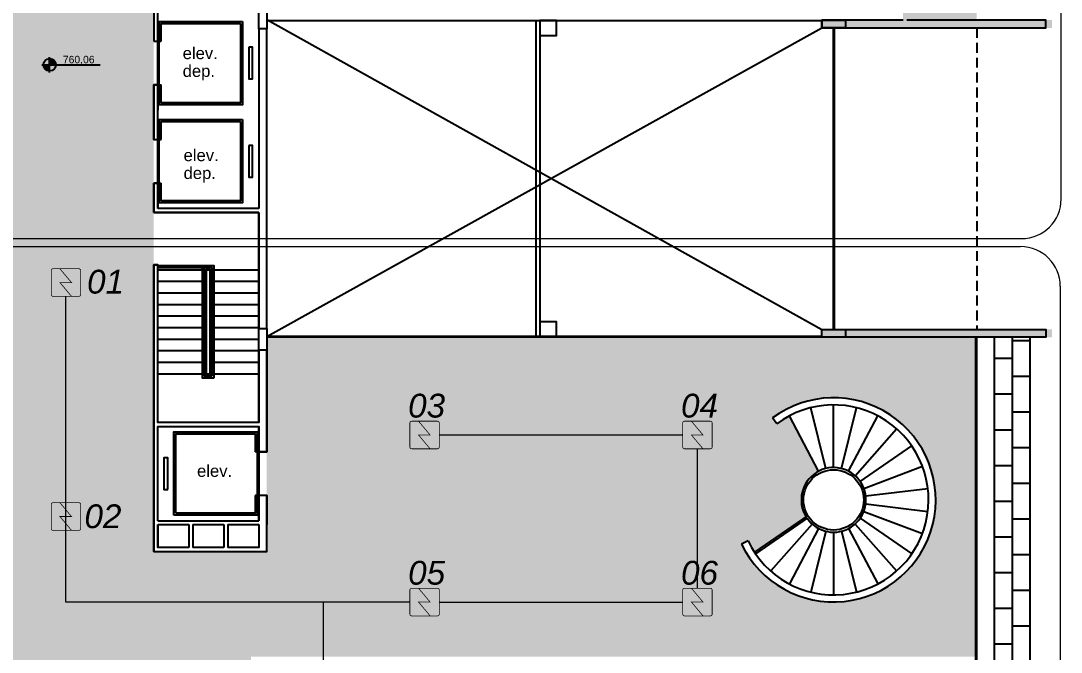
# Model space of a CAD drawing. Header units: metres. Extents: x -331 to 2982, y 362 to 2539.
# Drawn here: x 846.21 to 872.45, y 2187.83 to 2203.75 of the extents above; entities that cross this region are included whole.
import ezdxf
from ezdxf.enums import TextEntityAlignment as Align

# ---------------------------------------------------------------- set-up
doc = ezdxf.new("R2010")
doc.units = ezdxf.units.M
doc.linetypes.add('DASHED2', pattern=[0.375, 0.25, -0.125])
doc.layers.add('_corredores', color=251, linetype='Continuous', plot=False)
doc.layers.add('_salas', color=251, linetype='Continuous', plot=False)
for name, color, linetype in [('ALV', 251, 'Continuous'), ('Cota Nivel', 251, 'Continuous'), ('Det', 251, 'Continuous'), ('DET. FUMAÇA', 1, 'Continuous'), ('Div', 251, 'Continuous'), ('Est', 251, 'Continuous'), ('Pis', 251, 'Continuous'), ('Proj', 251, 'DASHED2'), ('Texto_Salas', 251, 'Continuous'), ('vid', 251, 'Continuous'), ('vis', 251, 'Continuous')]:
    doc.layers.add(name, color=color, linetype=linetype)
doc.styles.add('DESTAQUE', font='arial.ttf', dxfattribs={"height": 0.4})
doc.styles.get("Standard").update_dxf_attribs({"font": 'arial.ttf', "height": 0.3})
doc.styles.add('X3G_ENTITY_1416C0C8', font='arial.ttf', dxfattribs={"height": 0.6})
doc.styles.add('X3G_ENTITY_1416C0CB', font='arial.ttf', dxfattribs={"height": 0.6})
doc.styles.add('X3G_ENTITY_1416C0CE', font='arial.ttf', dxfattribs={"height": 0.6})
doc.styles.add('X3G_ENTITY_1416C0D1', font='arial.ttf', dxfattribs={"height": 0.6})
doc.styles.add('X3G_ENTITY_1416C0EC', font='arial.ttf', dxfattribs={"height": 0.6})
doc.styles.add('X3G_ENTITY_1416C0EF', font='arial.ttf', dxfattribs={"height": 0.6})

# ---------------------------------------------------------------- blocks, each defined once
blk = doc.blocks.new('Detector de fumaça')
at = {"layer": 'DET. FUMAÇA', "linetype": 'Continuous', "lineweight": 15, "const_width": 0.0187}
blk.add_lwpolyline([(774.599, 539.816), (775.249, 539.816, -0.414214), (775.296, 539.769), (775.296, 539.167, -0.414214), (775.249, 539.12), (774.599, 539.12, -0.414214), (774.553, 539.167), (774.553, 539.769, -0.414214)], format="xyb", close=True, dxfattribs=at)
blk.add_lwpolyline([(774.773, 539.816), (775.064, 539.468), (774.773, 539.468), (775.064, 539.12)], dxfattribs=at)

msp = doc.modelspace()

# ---------------------------------------------------------------- hatches: boundary and pattern name
at = {"layer": '_corredores', "transparency": 33554508}
h = msp.add_hatch(color=256, dxfattribs=at)
h.dxf.hatch_style = 1
h.paths.add_polyline_path([(851.611, 2224.542), (870.381, 2224.542), (870.381, 2226.378), (870.191, 2226.378), (870.191, 2226.575), (870.005, 2226.762), (866.306, 2226.763), (866.29, 2226.729), (866.185, 2226.811), (865.424, 2227.572), (863.996, 2227.572), (862.567, 2227.572), (861.757, 2226.763), (861.722, 2226.763), (861.718, 2226.762), (861.705, 2226.761), (861.687, 2226.761), (858.092, 2226.763), (857.746, 2226.416), (857.399, 2226.763), (853.806, 2226.763), (853.79, 2226.729), (853.686, 2226.811), (852.924, 2227.572), (851.496, 2227.572), (849.749, 2227.572), (849.749, 2226.812), (849.609, 2226.812), (849.609, 2229.892), (844.805, 2229.892), (844.805, 2226.871), (844.864, 2226.812), (845.246, 2227.194), (845.628, 2226.812), (845.246, 2226.43), (844.805, 2226.871), (844.805, 2226.753), (844.815, 2226.763), (840.708, 2226.763), (840.376, 2226.43), (840.043, 2226.763), (836.436, 2226.763), (836.42, 2226.729), (836.316, 2226.811), (835.554, 2227.572), (834.126, 2227.572), (832.698, 2227.572), (831.888, 2226.763), (831.852, 2226.763), (831.849, 2226.762), (831.835, 2226.761), (831.817, 2226.761), (828.223, 2226.763), (827.876, 2226.416), (827.529, 2226.763), (823.936, 2226.763), (823.92, 2226.729), (823.815, 2226.811), (823.054, 2227.572), (821.626, 2227.572), (820.197, 2227.572), (819.387, 2226.763), (819.352, 2226.763), (819.348, 2226.762), (819.335, 2226.761), (819.317, 2226.761), (815.722, 2226.763), (815.376, 2226.416), (815.029, 2226.763), (811.436, 2226.763), (811.42, 2226.729), (811.315, 2226.811), (810.554, 2227.572), (809.126, 2227.572), (807.697, 2227.572), (806.887, 2226.763), (806.852, 2226.763), (806.848, 2226.762), (806.835, 2226.761), (806.817, 2226.761), (803.222, 2226.763), (802.876, 2226.416), (802.529, 2226.763), (798.936, 2226.763), (798.92, 2226.729), (798.815, 2226.811), (798.054, 2227.572), (796.626, 2227.572), (795.197, 2227.572), (794.387, 2226.763), (794.352, 2226.763), (794.348, 2226.762), (794.335, 2226.761), (794.317, 2226.761), (790.722, 2226.763), (790.376, 2226.416), (790.029, 2226.763), (786.436, 2226.763), (786.42, 2226.729), (786.315, 2226.811), (785.554, 2227.572), (784.126, 2227.572), (782.697, 2227.572), (781.887, 2226.763), (781.852, 2226.763), (781.848, 2226.762), (781.835, 2226.761), (781.817, 2226.761), (778.222, 2226.763), (777.876, 2226.416), (777.529, 2226.763), (773.936, 2226.763), (773.92, 2226.729), (773.816, 2226.811), (773.054, 2227.572), (771.626, 2227.572), (770.197, 2227.572), (769.387, 2226.763), (769.352, 2226.763), (769.348, 2226.762), (769.335, 2226.761), (769.317, 2226.761), (765.617, 2226.762), (765.431, 2226.575), (765.431, 2226.378), (765.241, 2226.378), (765.241, 2224.542), (770.086, 2224.542), (770.086, 2214.629), (770.226, 2214.629), (770.226, 2205.509), (767.338, 2205.509), (767.338, 2207.704), (766.211, 2207.704), (766.211, 2205.509), (751.111, 2205.509), (751.111, 2210.741), (749.911, 2210.741), (749.911, 2205.509), (746.061, 2205.509), (746.061, 2201.894), (748.431, 2201.894), (748.431, 2203.594), (748.031, 2203.594), (748.031, 2203.794), (754.456, 2203.794), (754.456, 2203.594), (754.131, 2203.594), (754.131, 2201.894), (754.456, 2201.894), (754.456, 2201.694), (754.456, 2201.169), (757.956, 2201.169), (757.956, 2203.569), (757.956, 2203.769), (768.011, 2203.769), (768.011, 2203.749), (768.816, 2203.749), (768.816, 2195.789), (767.986, 2195.789), (767.986, 2195.769), (762.346, 2195.769), (761.071, 2195.769), (761.071, 2193.044), (754.156, 2193.044), (752.481, 2193.044), (752.481, 2160.519), (752.481, 2157.069), (754.081, 2157.069), (754.081, 2160.544), (753.906, 2160.544), (753.906, 2163.419), (754.171, 2163.419), (754.171, 2187.629), (760.806, 2187.629), (760.806, 2187.719), (773.011, 2187.719), (775.861, 2187.719), (782.791, 2187.719), (782.791, 2190.319), (775.861, 2190.319), (772.986, 2190.319), (772.986, 2195.79), (771.756, 2195.789), (771.756, 2203.744), (773.121, 2203.744), (773.121, 2203.829), (845.141, 2203.829), (845.141, 2195.819), (845.261, 2195.819), (845.261, 2190.319), (839.761, 2190.319), (839.761, 2188.494), (845.261, 2188.494), (845.261, 2187.569), (849.661, 2187.569), (849.661, 2185.094), (852.261, 2185.094), (852.261, 2183.894), (853.061, 2183.894), (853.061, 2176.889), (852.261, 2176.889), (852.261, 2175.254), (853.061, 2175.254), (853.061, 2168.394), (852.261, 2168.394), (852.261, 2166.994), (853.061, 2166.994), (853.061, 2159.489), (825.261, 2159.489), (825.261, 2158.669), (814.561, 2158.669), (814.561, 2159.469), (811.031, 2159.469), (811.031, 2158.069), (813.081, 2158.069), (813.081, 2157.769), (812.881, 2157.769), (812.881, 2156.869), (827.081, 2156.869), (827.081, 2158.069), (854.661, 2158.069), (854.661, 2183.893), (855.756, 2183.893), (855.756, 2184.657), (854.661, 2184.657), (854.661, 2186.757), (855.756, 2186.757), (855.756, 2187.519), (852.011, 2187.519), (852.011, 2187.719), (870.321, 2187.719), (870.321, 2195.769), (866.411, 2195.769), (866.411, 2195.773), (852.411, 2195.789), (852.411, 2195.699), (852.411, 2190.369), (849.561, 2190.369), (849.561, 2205.509), (845.001, 2205.509), (845.001, 2208.659), (849.561, 2208.659), (849.561, 2208.919), (849.561, 2212.194), (852.211, 2212.194), (852.211, 2214.629), (851.611, 2214.629)])
h.paths.add_polyline_path([(845.931, 2221.609), (845.47, 2221.609), (845.47, 2222.029), (843.97, 2222.029), (843.97, 2221.609), (843.95, 2220.109), (845.93, 2220.109), (845.931, 2214.629), (846.008, 2214.629), (846.008, 2210.809), (843.811, 2210.809), (843.811, 2205.509), (835.011, 2205.509), (835.011, 2210.809), (833.811, 2210.809), (833.811, 2205.509), (825.011, 2205.509), (825.011, 2210.809), (823.811, 2210.809), (823.811, 2205.509), (815.011, 2205.509), (815.011, 2210.809), (813.811, 2210.809), (813.811, 2205.509), (805.011, 2205.509), (805.011, 2210.809), (803.811, 2210.809), (803.811, 2205.509), (795.011, 2205.509), (795.011, 2210.809), (793.811, 2210.809), (793.811, 2205.509), (785.011, 2205.509), (785.011, 2210.809), (783.811, 2210.809), (783.811, 2205.509), (775.011, 2205.509), (775.011, 2210.809), (773.981, 2210.809), (773.981, 2205.509), (773.196, 2205.509), (773.196, 2214.629), (773.126, 2214.629), (773.125, 2220.109), (775.146, 2220.109), (775.146, 2221.609), (775.126, 2221.609), (775.126, 2222.029), (773.626, 2222.029), (773.626, 2221.609), (773.166, 2221.609), (773.166, 2224.542), (845.931, 2224.541)], flags=16)
h.paths.add_polyline_path([(851.496, 2226.43), (851.114, 2226.812), (851.496, 2227.194), (851.878, 2226.812)], flags=16)
h.paths.add_polyline_path([(834.508, 2226.812), (834.126, 2226.43), (833.744, 2226.812), (834.126, 2227.194)], flags=16)
h.paths.add_polyline_path([(863.614, 2226.812), (863.996, 2227.194), (864.378, 2226.812), (863.996, 2226.43)], flags=16)
h.paths.add_polyline_path([(822.008, 2226.812), (821.626, 2226.43), (821.244, 2226.812), (821.626, 2227.194)], flags=16)
h.paths.add_polyline_path([(864.389, 2190.556), (864.551, 2190.634), (864.712, 2190.35), (866.013, 2191.248, -0.431733), (866.332, 2192.391), (865.598, 2193.79), (865.28, 2193.589), (865.172, 2193.734, -2.788173)], flags=16)
h.paths.add_polyline_path([(809.508, 2226.812), (809.126, 2226.43), (808.744, 2226.812), (809.126, 2227.194)], flags=16)
h.paths.add_polyline_path([(797.008, 2226.812), (796.626, 2226.43), (796.244, 2226.812), (796.626, 2227.194)], flags=16)
h.paths.add_polyline_path([(784.507, 2226.812), (784.126, 2226.43), (783.744, 2226.812), (784.126, 2227.194)], flags=16)
h.paths.add_polyline_path([(772.008, 2226.812), (771.626, 2226.43), (771.244, 2226.812), (771.626, 2227.194)], flags=16)
h.paths.add_polyline_path([(767.557, 2193.922), (767.41, 2193.819), (767.205, 2194.063), (766.31, 2193.169, -0.414214), (766.31, 2192.369), (767.205, 2191.475), (767.41, 2191.719), (767.557, 2191.616, -3.171595)], flags=16)
at = {"layer": '_salas', "transparency": 33554559}
h = msp.add_hatch(color=256, dxfattribs=at)
h.dxf.hatch_style = 1
h.paths.add_polyline_path([(870.319, 2214.631), (852.209, 2214.631), (852.209, 2212.196), (849.559, 2212.196), (849.559, 2208.921), (849.659, 2208.921), (849.659, 2212.096), (850.859, 2212.096), (850.859, 2210.121), (853.609, 2210.121), (853.609, 2208.221), (853.709, 2208.221), (862.209, 2208.221), (862.209, 2205.621), (857.359, 2205.621), (857.359, 2205.521), (862.209, 2205.521), (866.609, 2205.521), (866.609, 2204.771), (866.809, 2204.771), (866.809, 2204.871), (868.459, 2204.871), (868.459, 2203.771), (866.409, 2203.771), (866.409, 2203.571), (872.219, 2203.571), (872.219, 2203.771), (870.319, 2203.771)])
h = msp.add_hatch(color=256, dxfattribs=at)
h.dxf.hatch_style = 1
h.paths.add_polyline_path([(872.219, 2195.971), (866.409, 2195.971), (866.409, 2195.771), (872.219, 2195.771)])

# ---------------------------------------------------------------- linework, layer by layer
at = {"layer": 'ALV', "color": 251}
for p, q in [((849.559, 2204.411), (849.559, 2203.234)), ((849.659, 2203.234), (849.659, 2204.411)), ((849.659, 2203.746), (849.659, 2203.234)), ((849.659, 2203.234), (849.659, 2203.746)), ((849.659, 2203.234), (849.659, 2203.746)), ((852.209, 2203.546), (852.209, 2201.496)), ((852.209, 2203.546), (852.209, 2199.021)), ((852.409, 2195.996), (852.409, 2203.546)), ((852.409, 2195.996), (852.409, 2203.546)), ((852.409, 2195.996), (852.409, 2203.546)), ((867.009, 2203.571), (870.299, 2203.571)), ((849.559, 2203.234), (849.659, 2203.234)), ((849.559, 2203.234), (849.659, 2203.234)), ((849.559, 2203.234), (849.659, 2203.234)), ((849.559, 2203.234), (849.659, 2203.234)), ((849.559, 2200.759), (849.559, 2202.134)), ((849.559, 2202.134), (849.659, 2202.134)), ((849.659, 2202.134), (849.659, 2201.496)), ((849.559, 2199.659), (849.659, 2199.659)), ((849.559, 2198.921), (849.559, 2199.659)), ((849.659, 2199.659), (849.559, 2199.659)), ((849.559, 2199.659), (849.559, 2198.921)), ((849.659, 2199.659), (849.659, 2199.021)), ((849.659, 2199.021), (849.659, 2199.659)), ((852.209, 2199.021), (849.659, 2199.021)), ((852.209, 2199.021), (849.659, 2199.021)), ((852.209, 2198.921), (849.559, 2198.921)), ((849.559, 2198.921), (852.209, 2198.921)), ((852.209, 2193.621), (852.209, 2198.921)), ((852.209, 2198.921), (852.209, 2195.996)), ((852.209, 2198.921), (852.209, 2195.996)), ((849.559, 2193.621), (849.559, 2197.596)), ((849.559, 2197.596), (849.659, 2197.596)), ((849.659, 2193.621), (849.659, 2197.596)), ((852.409, 2195.446), (852.409, 2192.884)), ((849.559, 2191.046), (849.559, 2193.621)), ((849.659, 2193.521), (852.209, 2193.521)), ((849.659, 2191.146), (849.659, 2193.521)), ((852.209, 2192.884), (852.209, 2193.521)), ((852.409, 2192.884), (852.209, 2192.884)), ((852.209, 2191.146), (852.209, 2191.784)), ((852.409, 2191.784), (852.409, 2191.046)), ((849.659, 2191.146), (852.209, 2191.146)), ((849.559, 2190.371), (849.559, 2191.046)), ((849.659, 2191.046), (850.442, 2191.046)), ((849.659, 2191.046), (849.659, 2190.471)), ((850.442, 2191.046), (850.442, 2190.471)), ((850.542, 2191.046), (851.326, 2191.046)), ((850.542, 2191.046), (850.542, 2190.471)), ((851.326, 2191.046), (851.326, 2190.471)), ((851.426, 2191.046), (852.209, 2191.046)), ((851.426, 2191.046), (851.426, 2190.471)), ((852.409, 2190.371), (852.409, 2191.046)), ((849.559, 2190.371), (852.409, 2190.371))]:
    msp.add_line(p, q, dxfattribs=at)
for points in [[(868.459, 2203.771), (866.409, 2203.771), (866.409, 2203.571), (872.059, 2203.571), (872.059, 2203.771), (868.559, 2203.771)], [(867.009, 2203.571), (872.059, 2203.571)], [(849.559, 2203.371), (849.559, 2203.371)], [(849.659, 2203.371), (849.659, 2203.371)], [(849.659, 2191.146), (849.659, 2193.521), (852.209, 2193.521), (852.209, 2192.884), (852.409, 2192.884), (852.409, 2195.446), (852.209, 2195.446), (852.209, 2193.621), (849.659, 2193.621), (849.659, 2197.596), (849.559, 2197.596), (849.559, 2193.621), (849.559, 2191.046), (849.559, 2190.371), (852.409, 2190.371), (852.409, 2191.046), (852.409, 2191.784), (852.209, 2191.784), (852.209, 2191.146)], [(850.442, 2190.471), (849.659, 2190.471), (849.659, 2191.046)], [(852.209, 2191.046), (852.209, 2190.471), (851.426, 2190.471)], [(851.326, 2190.471), (850.542, 2190.471)]]:
    msp.add_lwpolyline(points, dxfattribs=at)
for points in [[(849.659, 2201.396), (849.659, 2201.496), (849.659, 2202.134), (849.559, 2202.134), (849.559, 2200.759), (849.659, 2200.759)], [(849.659, 2201.396), (849.659, 2201.496), (849.659, 2202.134), (849.559, 2202.134), (849.559, 2200.759), (849.659, 2200.759)], [(866.409, 2195.971), (872.059, 2195.971), (872.059, 2195.771), (866.409, 2195.771)]]:
    msp.add_lwpolyline(points, close=True, dxfattribs=at)
at = {"layer": 'Cota Nivel', "color": 251}
for points in [[(846.738, 2202.642), (848.208, 2202.642)], [(846.933, 2202.447), (846.933, 2202.837)]]:
    msp.add_lwpolyline(points, dxfattribs=at)
at = {"layer": 'Cota Nivel', "color": 251, "const_width": 0.156}
for points in [[(846.933, 2202.564, -0.414214), (846.855, 2202.642, -1)], [(847.011, 2202.642, 0.414214), (846.933, 2202.72, 1)]]:
    msp.add_lwpolyline(points, format="xyb", dxfattribs=at)
at = {"layer": 'Cota Nivel', "color": 251}
msp.add_circle((846.933, 2202.642), 0.156, dxfattribs=at)
at = {"layer": 'Det', "color": 251}
for p, q in [((852.409, 2203.781), (866.409, 2195.971)), ((859.209, 2195.791), (859.209, 2203.751)), ((852.409, 2195.791), (866.409, 2203.571)), ((859.309, 2196.171), (859.309, 2203.371)), ((870.759, 2195.771), (870.759, 2152.071)), ((870.759, 2195.691), (870.759, 2195.691)), ((871.209, 2195.771), (871.209, 2151.621)), ((871.209, 2195.691), (871.659, 2195.691)), ((871.659, 2195.771), (871.659, 2151.621)), ((870.759, 2195.241), (871.209, 2195.241)), ((870.759, 2194.791), (870.759, 2194.791)), ((871.209, 2194.791), (871.659, 2194.791)), ((870.759, 2194.341), (871.209, 2194.341)), ((870.759, 2193.891), (870.759, 2193.891)), ((871.209, 2193.891), (871.659, 2193.891)), ((870.759, 2193.441), (871.209, 2193.441)), ((870.759, 2192.991), (870.759, 2192.991)), ((871.209, 2192.991), (871.659, 2192.991)), ((870.759, 2192.541), (871.209, 2192.541)), ((870.759, 2192.091), (870.759, 2192.091)), ((871.209, 2192.091), (871.659, 2192.091)), ((870.759, 2191.641), (871.209, 2191.641)), ((870.759, 2191.191), (870.759, 2191.191)), ((871.209, 2191.191), (871.659, 2191.191)), ((870.759, 2190.741), (871.209, 2190.741)), ((870.759, 2190.291), (870.759, 2190.291)), ((871.209, 2190.291), (871.659, 2190.291)), ((870.759, 2189.841), (871.209, 2189.841)), ((870.759, 2189.391), (870.759, 2189.391)), ((871.209, 2189.391), (871.659, 2189.391)), ((870.759, 2188.941), (871.209, 2188.941)), ((870.759, 2188.491), (870.759, 2188.491)), ((871.209, 2188.491), (871.659, 2188.491)), ((870.759, 2188.041), (871.209, 2188.041))]:
    msp.add_line(p, q, dxfattribs=at)
at = {"layer": 'Div', "color": 230, "linetype": 'Continuous', "lineweight": 0}
for p, q in [((872.449, 2199.258), (872.449, 2216.102)), ((777.963, 2198.258), (871.449, 2198.258)), ((778.163, 2198.058), (871.425, 2198.058)), ((872.425, 2197.058), (872.425, 2148.779))]:
    msp.add_line(p, q, dxfattribs=at)
at = {"layer": 'Div', "color": 150, "linetype": 'Continuous', "lineweight": 0}
for p, q in [((847.344, 2189.094), (847.344, 2196.803)), ((862.902, 2193.307), (856.762, 2193.307)), ((863.274, 2189.441), (863.274, 2192.959)), ((856.019, 2189.094), (847.344, 2189.094)), ((853.843, 2186.197), (853.843, 2189.094)), ((856.762, 2189.094), (862.902, 2189.094))]:
    msp.add_line(p, q, dxfattribs=at)
at = {"layer": 'Div', "color": 230, "linetype": 'Continuous', "lineweight": 0}
for centre, start, end in [((871.449, 2199.258), 270, 0), ((871.425, 2197.058), 0, 90)]:
    msp.add_arc(centre, 1, start, end, dxfattribs=at)
at = {"layer": 'Est', "color": 251}
for points in [[(852.209, 2203.546), (852.209, 2204.096), (852.359, 2204.096), (852.409, 2204.096), (852.409, 2203.546), (852.209, 2203.546)], [(852.209, 2195.446), (852.209, 2195.996), (852.309, 2195.996), (852.409, 2195.996), (852.409, 2195.446), (852.209, 2195.446)]]:
    msp.add_lwpolyline(points, dxfattribs=at)
for points in [[(859.309, 2203.371), (859.309, 2203.771), (859.709, 2203.771), (859.709, 2203.371)], [(866.409, 2203.571), (866.409, 2203.771), (867.009, 2203.771), (867.009, 2203.571)], [(859.309, 2195.771), (859.309, 2196.171), (859.709, 2196.171), (859.709, 2195.771)], [(866.409, 2195.771), (866.409, 2195.971), (867.009, 2195.971), (867.009, 2195.771)]]:
    msp.add_lwpolyline(points, close=True, dxfattribs=at)
at = {"layer": 'Pis', "color": 251}
for p, q in [((849.659, 2202.134), (849.659, 2203.234)), ((849.699, 2202.134), (849.699, 2203.234)), ((849.699, 2203.234), (849.749, 2203.234)), ((849.699, 2202.134), (849.749, 2202.134)), ((849.659, 2199.659), (849.659, 2200.759)), ((849.699, 2199.659), (849.699, 2200.759)), ((849.699, 2200.759), (849.749, 2200.759)), ((849.699, 2199.659), (849.749, 2199.659)), ((849.659, 2197.476), (850.784, 2197.476)), ((850.834, 2197.476), (851.034, 2197.476)), ((851.084, 2197.476), (852.209, 2197.476)), ((849.659, 2197.184), (850.784, 2197.184)), ((850.834, 2197.184), (850.884, 2197.184)), ((850.984, 2197.184), (851.034, 2197.184)), ((851.084, 2197.184), (852.209, 2197.184)), ((849.659, 2196.893), (850.784, 2196.893)), ((850.834, 2196.893), (850.884, 2196.893)), ((850.984, 2196.893), (851.034, 2196.893)), ((851.084, 2196.893), (852.209, 2196.893)), ((849.659, 2196.601), (850.784, 2196.601)), ((850.834, 2196.601), (850.884, 2196.601)), ((850.984, 2196.601), (851.034, 2196.601)), ((851.084, 2196.601), (852.209, 2196.601)), ((849.659, 2196.309), (850.784, 2196.309)), ((850.834, 2196.309), (850.884, 2196.309)), ((850.984, 2196.309), (851.034, 2196.309)), ((851.084, 2196.309), (852.209, 2196.309)), ((849.659, 2196.018), (850.784, 2196.018)), ((850.834, 2196.018), (850.884, 2196.018)), ((850.984, 2196.018), (851.034, 2196.018)), ((851.084, 2196.018), (852.209, 2196.018)), ((849.659, 2195.726), (850.784, 2195.726)), ((850.834, 2195.726), (850.884, 2195.726)), ((850.984, 2195.726), (851.034, 2195.726)), ((851.084, 2195.726), (852.209, 2195.726)), ((849.659, 2195.434), (850.784, 2195.434)), ((850.834, 2195.434), (850.884, 2195.434)), ((850.984, 2195.434), (851.034, 2195.434)), ((851.084, 2195.434), (852.234, 2195.434)), ((849.659, 2195.143), (850.784, 2195.143)), ((850.834, 2195.143), (850.884, 2195.143)), ((850.984, 2195.143), (851.034, 2195.143)), ((851.084, 2195.143), (852.209, 2195.143)), ((849.659, 2194.851), (850.784, 2194.851)), ((850.834, 2194.851), (851.034, 2194.851)), ((851.084, 2194.851), (852.209, 2194.851)), ((866.514, 2192.462), (866.136, 2193.996)), ((866.709, 2192.486), (866.709, 2194.066)), ((866.904, 2192.462), (867.282, 2193.996)), ((866.33, 2192.393), (865.596, 2193.792)), ((867.088, 2192.393), (867.822, 2193.792)), ((867.249, 2192.281), (868.297, 2193.464)), ((867.38, 2192.134), (868.68, 2193.032)), ((852.169, 2192.884), (852.119, 2192.884)), ((852.169, 2192.884), (852.169, 2191.784)), ((852.209, 2192.884), (852.209, 2191.784)), ((867.471, 2191.96), (868.948, 2192.52)), ((867.518, 2191.769), (869.087, 2191.96)), ((852.169, 2191.784), (852.119, 2191.784)), ((867.471, 2191.382), (868.948, 2190.822)), ((867.518, 2191.573), (869.087, 2191.382)), ((867.38, 2191.208), (868.68, 2190.311)), ((866.169, 2191.061), (865.121, 2189.878)), ((866.33, 2190.949), (865.596, 2189.55)), ((866.514, 2190.88), (866.136, 2189.346)), ((866.709, 2190.856), (866.709, 2189.276)), ((866.904, 2190.88), (867.282, 2189.346)), ((867.088, 2190.949), (867.822, 2189.55)), ((867.249, 2191.061), (868.297, 2189.878))]:
    msp.add_line(p, q, dxfattribs=at)
for points in [[(849.699, 2203.234), (849.699, 2203.734), (851.799, 2203.734)], [(851.799, 2203.734), (851.799, 2201.634), (849.699, 2201.634), (849.699, 2202.134)], [(849.749, 2203.234), (849.749, 2203.684), (851.749, 2203.684)], [(851.749, 2203.684), (851.749, 2201.684), (849.749, 2201.684), (849.749, 2202.134)], [(851.799, 2201.259), (851.799, 2199.159), (849.699, 2199.159), (849.699, 2199.659)], [(849.699, 2200.759), (849.699, 2201.259), (851.799, 2201.259)], [(849.749, 2200.759), (849.749, 2201.209), (851.749, 2201.209)], [(851.749, 2201.209), (851.749, 2199.209), (849.749, 2199.209), (849.749, 2199.659)], [(850.069, 2191.284), (850.069, 2193.384), (852.169, 2193.384), (852.169, 2192.884)], [(850.119, 2191.334), (850.119, 2193.334), (852.119, 2193.334), (852.119, 2192.884)], [(852.169, 2191.784), (852.169, 2191.284), (850.069, 2191.284)], [(852.119, 2191.784), (852.119, 2191.334), (850.119, 2191.334)]]:
    msp.add_lwpolyline(points, dxfattribs=at)
for points in [[(851.954, 2203.084), (851.954, 2202.284), (852.054, 2202.284), (852.054, 2203.084)], [(851.954, 2200.609), (851.954, 2199.809), (852.054, 2199.809), (852.054, 2200.609)], [(850.984, 2194.851), (850.984, 2197.476), (850.884, 2197.476), (850.884, 2194.851)], [(849.914, 2191.934), (849.914, 2192.734), (849.814, 2192.734), (849.814, 2191.934)]]:
    msp.add_lwpolyline(points, close=True, dxfattribs=at)
at = {"layer": 'Proj', "color": 251}
msp.add_line((870.319, 2203.571), (870.319, 2195.971), dxfattribs=at)
at = {"layer": 'vid', "color": 251}
for p, q in [((866.409, 2203.751), (852.409, 2203.751)), ((866.699, 2203.571), (866.699, 2195.971)), ((866.719, 2203.571), (866.719, 2195.971)), ((866.409, 2195.791), (852.409, 2195.791)), ((866.409, 2195.771), (852.409, 2195.771)), ((870.299, 2179.421), (870.299, 2195.771)), ((870.319, 2152.511), (870.319, 2195.771))]:
    msp.add_line(p, q, dxfattribs=at)
at = {"layer": 'vis', "color": 251}
for p, q in [((850.834, 2197.526), (849.659, 2197.526)), ((865.278, 2193.592), (865.17, 2193.736)), ((866.056, 2191.281), (864.71, 2190.352)), ((866.038, 2191.208), (864.738, 2190.311)), ((864.549, 2190.636), (864.387, 2190.558))]:
    msp.add_line(p, q, dxfattribs=at)
for points in [[(851.084, 2194.751), (851.084, 2197.576), (849.659, 2197.576)], [(850.784, 2197.526), (850.784, 2194.751), (851.084, 2194.751)]]:
    msp.add_lwpolyline(points, dxfattribs=at)
msp.add_lwpolyline([(851.034, 2194.801), (851.034, 2197.526), (850.834, 2197.526), (850.834, 2194.801)], close=True, dxfattribs=at)
msp.add_circle((866.709, 2191.671), 0.76, dxfattribs=at)
for radius, start, end in [(2.575, 205.6154, 126.6923), (2.395, 205.6154, 126.6923), (0.815, 214.6154, 211.0981)]:
    msp.add_arc((866.709, 2191.671), radius, start, end, dxfattribs=at)

# ---------------------------------------------------------------- block references
at = {"layer": 'DET. FUMAÇA', "linetype": 'Continuous', "lineweight": 0}
for p in [(72.42, 1657.683), (81.466, 1653.839), (88.35, 1653.839), (72.42, 1651.783), (81.466, 1649.626), (88.35, 1649.626)]:
    msp.add_blockref('Detector de fumaça', p, dxfattribs=at)

# ---------------------------------------------------------------- texts
at = {"layer": 'Cota Nivel', "color": 251}
msp.add_text('760,06', height=0.1872, dxfattribs=at).set_placement((848.067, 2202.625), align=Align.BOTTOM_RIGHT)
at = {"layer": 'Div', "color": 5, "linetype": 'Continuous', "lineweight": 0, "true_color": 0x0000ff, "char_height": 0.6, "attachment_point": 1}
for s, insert, style in [('{\\fArial|b0|i1|c0|p34;01}', (847.877, 2197.473), 'X3G_ENTITY_1416C0EF'), ('{\\fArial|b0|i1|c0|p34;03}', (855.976, 2194.347), 'X3G_ENTITY_1416C0CB'), ('{\\fArial|b0|i1|c0|p34;04}', (862.86, 2194.347), 'X3G_ENTITY_1416C0CE'), ('{\\fArial|b0|i1|c0|p34;02}', (847.811, 2191.558), 'X3G_ENTITY_1416C0EC'), ('{\\fArial|b0|i1|c0|p34;05}', (855.976, 2190.133), 'X3G_ENTITY_1416C0C8'), ('{\\fArial|b0|i1|c0|p34;06}', (862.86, 2190.133), 'X3G_ENTITY_1416C0D1')]:
    msp.add_mtext_dynamic_manual_height_columns(s, width=13.3188, gutter_width=2.5, heights=[0], dxfattribs=dict(at, insert=insert, style=style))
at = {"layer": 'Texto_Salas', "color": 251, "style": 'DESTAQUE'}
for s, p in [('elev.', (850.289, 2202.785)), ('dep.', (850.289, 2202.337)), ('elev.', (850.312, 2200.212)), ('dep.', (850.312, 2199.763)), ('elev.', (850.651, 2192.252))]:
    msp.add_text(s, height=0.3, dxfattribs=at).set_placement(p)

doc.saveas('drawing.dxf')
